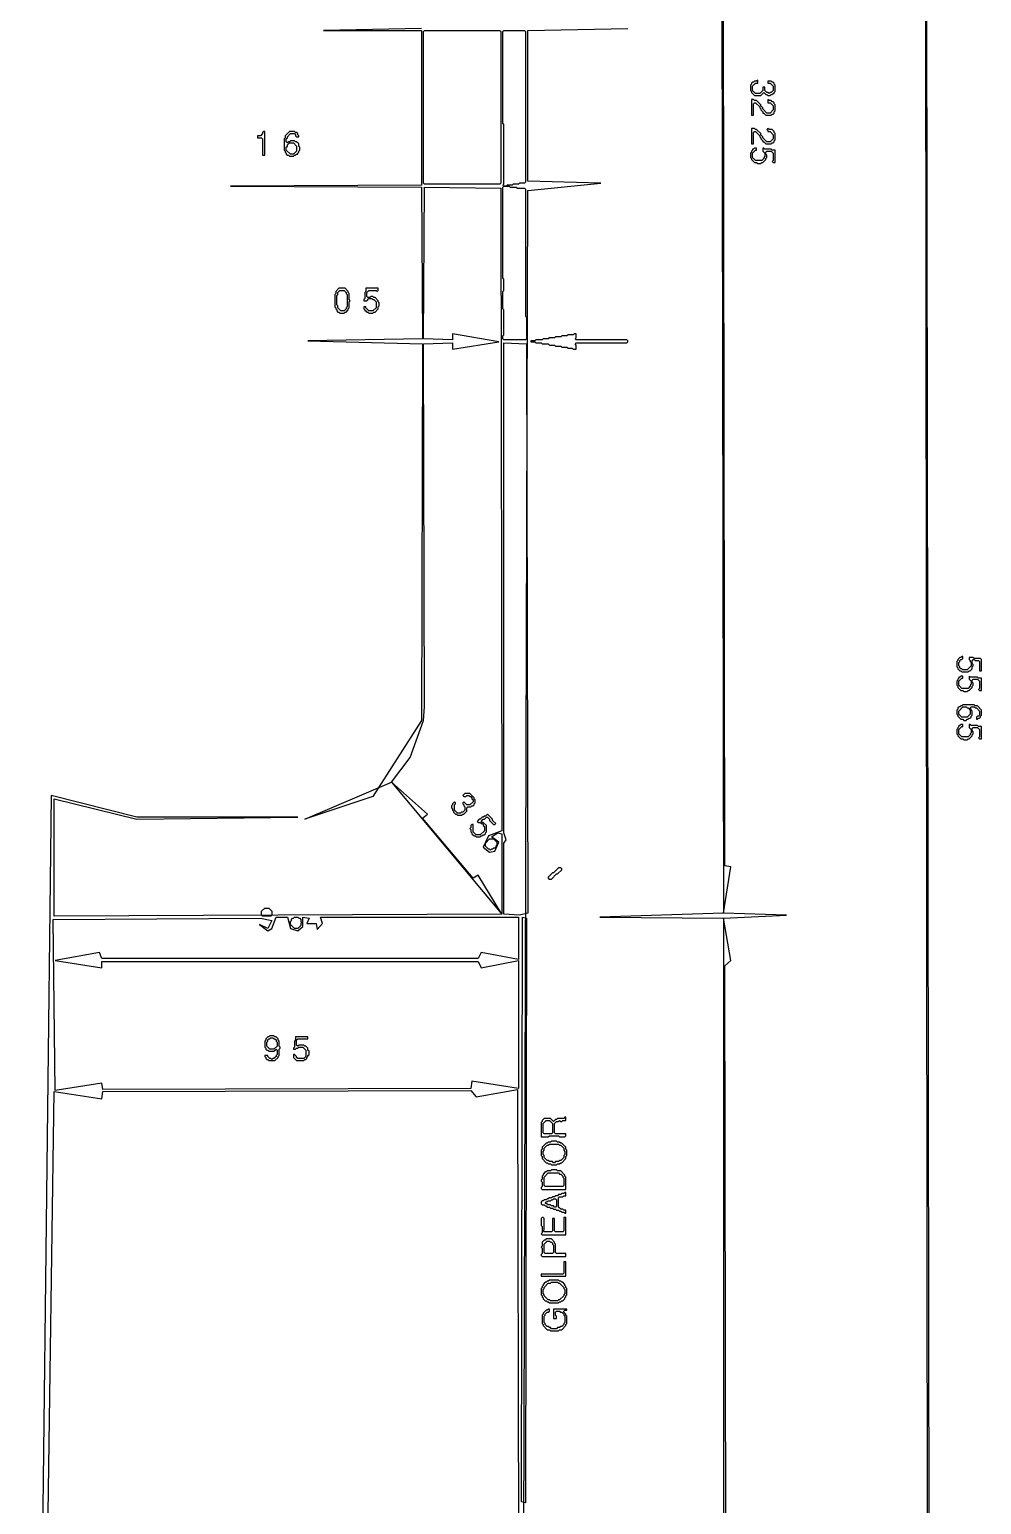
# Model space of a CAD drawing. Extents: x 17 to 323, y -435 to -5.
# Drawn here: x 100.4 to 192.7, y -306 to -162.9 of the extents above; entities that cross this region are included whole.
import ezdxf

# ---------------------------------------------------------------- set-up
doc = ezdxf.new("R2010")
doc.units = 0

msp = doc.modelspace()

# ---------------------------------------------------------------- linework, layer by layer
at = {"layer": 'CONTOURS'}
for p, q in [((167.4, -95), (167.7, -248.6)), ((187.7, -360.4), (187.3, -95.3)), ((167.8, -244), (167.6, -99.6)), ((187.2, -99.6), (187.5, -355.9)), ((138.4, -162.8), (128.9, -163)), ((128.9, -163), (138.4, -163)), ((138.4, -163), (138.4, -178)), ((138.6, -163.1), (138.7, -163)), ((138.7, -163), (146, -163)), ((146, -163), (146.1, -163.1)), ((146.3, -163.1), (146.4, -163)), ((146.4, -163), (148.4, -163)), ((148.4, -163), (148.5, -163.1)), ((148.7, -163), (158.4, -162.8)), ((148.7, -177.6), (148.7, -163)), ((138.6, -177.8), (138.6, -163.1)), ((146.1, -163.1), (146.1, -177.8)), ((146.3, -172), (146.3, -163.1)), ((148.5, -163.1), (148.5, -177.7)), ((170.4, -168.2), (170.3, -168.3)), ((170.3, -168.3), (170.3, -168.8)), ((170.5, -168), (170.4, -168.1)), ((170.4, -168.1), (170.4, -168.2)), ((170.6, -168), (170.5, -168)), ((170.5, -168.4), (170.8, -168.1)), ((170.5, -168.8), (170.5, -168.4)), ((170.7, -167.9), (170.6, -168)), ((170.9, -167.9), (170.7, -167.9)), ((170.8, -168.1), (171, -168.1)), ((171, -167.8), (170.9, -167.9)), ((171, -168.1), (171, -167.8)), ((171.7, -168.5), (171.5, -168.5)), ((171.5, -168.5), (171.5, -168.8)), ((171.7, -168.8), (171.7, -168.5)), ((172.3, -167.9), (172, -167.9)), ((172, -167.9), (172, -168.1)), ((172, -168.1), (172.2, -168.1)), ((172.2, -168.1), (172.5, -168.4)), ((172.4, -168), (172.3, -167.9)), ((172.5, -168), (172.4, -168)), ((172.6, -168.1), (172.5, -168)), ((172.5, -168.4), (172.5, -168.8)), ((172.6, -168.2), (172.6, -168.1)), ((172.7, -168.3), (172.6, -168.2)), ((172.7, -168.9), (172.7, -168.3)), ((170.3, -168.8), (170.4, -168.9)), ((170.4, -168.9), (170.4, -169)), ((170.4, -169), (170.7, -169.3)), ((170.4, -169.7), (170.4, -171.2)), ((170.6, -169.7), (170.4, -169.7)), ((170.8, -169.1), (170.5, -168.8)), ((170.7, -169.8), (170.6, -169.7)), ((170.6, -170.1), (170.7, -170)), ((170.6, -171.2), (170.6, -170.1)), ((170.7, -169.3), (171.3, -169.3)), ((170.9, -169.8), (170.7, -169.8)), ((170.7, -170), (170.8, -170)), ((171.2, -169.1), (170.8, -169.1)), ((170.8, -170), (171.2, -170.4)), ((171.3, -170.2), (170.9, -169.8)), ((171.5, -168.8), (171.2, -169.1)), ((171.3, -169.3), (171.6, -169)), ((171.3, -170.3), (171.3, -170.2)), ((171.6, -169), (171.8, -169.2)), ((171.9, -169), (171.7, -168.8)), ((171.8, -169.2), (171.9, -169.2)), ((172, -169), (171.9, -169)), ((171.9, -169.2), (172, -169.3)), ((172.1, -169.1), (172, -169)), ((172, -169.3), (172.2, -169.3)), ((172.1, -169.8), (172, -169.7)), ((172, -169.7), (172, -170)), ((172, -170), (172.2, -170)), ((172.2, -169), (172.1, -169.1)), ((172.3, -169.8), (172.1, -169.8)), ((172.3, -169), (172.2, -169)), ((172.2, -169.3), (172.3, -169.2)), ((172.2, -170), (172.5, -170.3)), ((172.5, -168.8), (172.3, -169)), ((172.3, -169.2), (172.4, -169.2)), ((172.4, -169.9), (172.3, -169.8)), ((172.4, -169.2), (172.5, -169.1)), ((172.5, -169.9), (172.4, -169.9)), ((172.5, -169.1), (172.6, -169.1)), ((172.6, -170), (172.5, -169.9)), ((172.6, -169), (172.7, -168.9)), ((172.6, -169.1), (172.6, -169)), ((172.6, -170.1), (172.6, -170)), ((172.7, -170.2), (172.6, -170.1)), ((172.7, -170.8), (172.7, -170.2)), ((170.4, -171.2), (170.6, -171.2)), ((171.2, -170.4), (171.2, -170.5)), ((171.2, -170.5), (171.3, -170.6)), ((171.5, -170.5), (171.3, -170.3)), ((171.3, -170.6), (171.3, -170.7)), ((171.3, -170.7), (171.5, -170.9)), ((171.5, -170.6), (171.5, -170.5)), ((171.9, -171), (171.5, -170.6)), ((171.5, -170.9), (171.5, -171)), ((171.5, -171), (171.6, -171)), ((171.6, -171), (171.8, -171.2)), ((171.8, -171.2), (172.3, -171.2)), ((172.2, -171), (171.9, -171)), ((172.5, -170.7), (172.2, -171)), ((172.3, -171.2), (172.4, -171.1)), ((172.4, -171.1), (172.5, -171.1)), ((172.5, -170.3), (172.5, -170.7)), ((172.5, -171.1), (172.6, -171)), ((172.6, -170.9), (172.7, -170.8)), ((172.6, -171), (172.6, -170.9)), ((123, -173), (122.8, -173.2)), ((123.1, -172.8), (123, -172.9)), ((123, -172.9), (123, -173)), ((123.2, -172.8), (123.1, -172.8)), ((123.2, -175.1), (123.2, -172.8)), ((125.6, -172.8), (125.2, -173.2)), ((125.4, -173.3), (125.7, -173)), ((126.1, -172.8), (125.6, -172.8)), ((125.7, -173), (126.1, -173)), ((126.2, -172.9), (126.1, -172.8)), ((126.1, -173), (126.2, -173.1)), ((126.3, -172.9), (126.2, -172.9)), ((126.4, -173), (126.3, -172.9)), ((126.4, -173.1), (126.4, -173)), ((146.4, -172.1), (146.3, -172)), ((146.4, -177.9), (146.4, -172.1)), ((170.4, -172.5), (170.4, -174)), ((170.7, -172.5), (170.4, -172.5)), ((170.6, -172.9), (170.7, -172.8)), ((170.6, -174), (170.6, -172.9)), ((170.8, -172.6), (170.7, -172.5)), ((170.7, -172.8), (170.8, -172.8)), ((170.9, -172.6), (170.8, -172.6)), ((170.8, -172.8), (171.2, -173.2)), ((171.3, -173), (170.9, -172.6)), ((171.3, -173.1), (171.3, -173)), ((172, -172.5), (171.9, -172.6)), ((171.9, -172.6), (172, -172.7)), ((172.1, -172.6), (172, -172.5)), ((172, -172.7), (172, -172.8)), ((172, -172.8), (172.2, -172.8)), ((172.4, -172.6), (172.1, -172.6)), ((172.2, -172.8), (172.5, -173.1)), ((172.6, -172.8), (172.4, -172.6)), ((172.6, -172.9), (172.6, -172.8)), ((172.7, -173), (172.6, -172.9)), ((172.7, -173.6), (172.7, -173)), ((122.8, -173.2), (122.5, -173.2)), ((122.5, -173.2), (122.5, -173.4)), ((122.5, -173.4), (122.9, -173.4)), ((122.9, -173.4), (123, -173.5)), ((123, -173.5), (123, -175.1)), ((125.2, -173.4), (125.1, -173.5)), ((125.1, -173.5), (125.1, -174.6)), ((125.2, -173.2), (125.2, -173.4)), ((125.3, -173.5), (125.4, -173.4)), ((125.3, -173.8), (125.3, -173.5)), ((125.4, -173.9), (125.3, -173.8)), ((125.3, -174.3), (125.4, -174.2)), ((125.3, -174.6), (125.3, -174.3)), ((125.4, -173.4), (125.4, -173.3)), ((125.5, -173.8), (125.4, -173.9)), ((125.4, -174.1), (125.6, -173.9)), ((125.4, -174.2), (125.4, -174.1)), ((125.6, -173.8), (125.5, -173.8)), ((125.7, -173.7), (125.6, -173.8)), ((125.6, -173.9), (126, -173.9)), ((126.1, -173.7), (125.7, -173.7)), ((126, -173.9), (126.3, -174.2)), ((126.2, -173.8), (126.1, -173.7)), ((126.2, -173.1), (126.2, -173.2)), ((126.2, -173.2), (126.3, -173.3)), ((126.3, -173.8), (126.2, -173.8)), ((126.3, -173.3), (126.5, -173.3)), ((126.5, -174), (126.3, -173.8)), ((126.3, -174.2), (126.3, -174.7)), ((126.5, -173.2), (126.4, -173.1)), ((126.5, -173.3), (126.5, -173.2)), ((126.5, -174.2), (126.5, -174)), ((126.6, -174.3), (126.5, -174.2)), ((126.6, -174.6), (126.6, -174.3)), ((170.4, -174), (170.6, -174)), ((170.6, -174.5), (170.5, -174.5)), ((170.5, -174.5), (170.5, -174.6)), ((170.7, -174.4), (170.6, -174.5)), ((170.9, -174.4), (170.7, -174.4)), ((170.9, -174.6), (170.9, -174.4)), ((171.2, -173.2), (171.2, -173.3)), ((171.2, -173.3), (171.3, -173.4)), ((171.5, -173.3), (171.3, -173.1)), ((171.3, -173.4), (171.3, -173.5)), ((171.3, -173.5), (171.5, -173.7)), ((171.5, -173.4), (171.5, -173.3)), ((171.9, -173.8), (171.5, -173.4)), ((171.5, -173.7), (171.5, -173.8)), ((171.5, -173.8), (171.6, -173.8)), ((171.6, -174.4), (171.5, -174.4)), ((171.5, -174.4), (171.5, -174.7)), ((171.6, -173.8), (171.8, -174)), ((171.7, -174.5), (171.6, -174.4)), ((172.3, -174.5), (171.7, -174.5)), ((171.8, -174), (172.3, -174)), ((172.2, -173.8), (171.9, -173.8)), ((172.5, -173.5), (172.2, -173.8)), ((172.3, -174), (172.4, -173.9)), ((172.4, -174.6), (172.3, -174.5)), ((172.4, -173.9), (172.5, -173.9)), ((172.5, -173.1), (172.5, -173.5)), ((172.5, -173.9), (172.6, -173.8)), ((172.6, -173.7), (172.7, -173.6)), ((172.6, -173.8), (172.6, -173.7)), ((123, -175.1), (123.2, -175.1)), ((125.1, -174.6), (125.2, -174.7)), ((125.2, -174.7), (125.2, -174.8)), ((125.2, -174.8), (125.3, -174.9)), ((125.7, -175), (125.3, -174.6)), ((125.3, -174.9), (125.3, -175)), ((125.3, -175), (125.4, -175.1)), ((125.4, -175.1), (125.5, -175.1)), ((125.5, -175.1), (125.6, -175.2)), ((125.6, -175.2), (126, -175.2)), ((126, -175), (125.7, -175)), ((126.3, -174.7), (126, -175)), ((126, -175.2), (126.1, -175.1)), ((126.1, -175.1), (126.2, -175.1)), ((126.2, -175.1), (126.3, -175)), ((126.3, -175), (126.4, -175)), ((126.4, -174.9), (126.5, -174.8)), ((126.4, -175), (126.4, -174.9)), ((126.5, -174.7), (126.6, -174.6)), ((126.5, -174.8), (126.5, -174.7)), ((170.4, -174.8), (170.3, -174.9)), ((170.3, -174.9), (170.3, -175.3)), ((170.3, -175.3), (170.4, -175.4)), ((170.5, -174.6), (170.4, -174.7)), ((170.4, -174.7), (170.4, -174.8)), ((170.4, -175.4), (170.4, -175.5)), ((170.4, -175.5), (170.7, -175.8)), ((170.5, -174.9), (170.8, -174.6)), ((170.5, -175.3), (170.5, -174.9)), ((170.8, -175.6), (170.5, -175.3)), ((170.7, -175.8), (170.9, -175.8)), ((170.8, -174.6), (170.9, -174.6)), ((171.4, -175.6), (170.8, -175.6)), ((170.9, -175.8), (171, -175.9)), ((171, -175.9), (171.3, -175.9)), ((171.3, -175.9), (171.4, -175.8)), ((171.6, -175.4), (171.4, -175.6)), ((171.4, -175.8), (171.5, -175.8)), ((171.5, -174.7), (171.7, -174.9)), ((171.5, -175.8), (171.8, -175.5)), ((171.7, -175.2), (171.6, -175.3)), ((171.6, -175.3), (171.6, -175.4)), ((171.7, -174.9), (171.7, -175.2)), ((171.8, -174.8), (171.9, -174.7)), ((171.8, -175), (171.8, -174.8)), ((171.9, -175.1), (171.8, -175)), ((171.8, -175.4), (171.9, -175.3)), ((171.8, -175.5), (171.8, -175.4)), ((171.9, -174.7), (172.3, -174.7)), ((171.9, -175.3), (171.9, -175.1)), ((172.3, -174.7), (172.5, -174.9)), ((172.7, -174.6), (172.4, -174.6)), ((172.5, -175.6), (172.4, -175.7)), ((172.4, -175.7), (172.5, -175.8)), ((172.5, -174.9), (172.5, -175.6)), ((172.5, -175.8), (172.7, -175.8)), ((172.7, -175.8), (172.7, -174.6)), ((138.4, -178), (119.9, -178.1)), ((119.9, -178.1), (138.4, -178.2)), ((138.4, -178.2), (138.5, -192.9)), ((138.7, -177.9), (138.6, -177.8)), ((138.6, -192.9), (138.7, -178.2)), ((146, -177.9), (138.7, -177.9)), ((138.7, -178.2), (146.1, -178.3)), ((146.1, -177.8), (146, -177.9)), ((146.1, -178.3), (146.2, -240.6)), ((146.3, -178), (146.4, -177.9)), ((146.4, -178.1), (146.3, -178)), ((146.3, -178.2), (146.4, -178.1)), ((146.3, -187), (146.3, -178.2)), ((146.4, -178.1), (146.9, -178.1)), ((146.6, -178.1), (146.4, -178.1)), ((146.7, -178), (146.6, -178.1)), ((147.2, -178), (146.7, -178)), ((146.9, -178.1), (147, -178.2)), ((147, -178.2), (147.6, -178.2)), ((147.3, -177.9), (147.2, -178)), ((147.8, -177.9), (147.3, -177.9)), ((147.6, -178.2), (147.7, -178.3)), ((147.7, -178.3), (148.4, -178.3)), ((147.9, -177.8), (147.8, -177.9)), ((148.4, -177.8), (147.9, -177.8)), ((148.2, -359), (148.7, -178.5)), ((148.5, -177.7), (148.4, -177.8)), ((148.4, -178.3), (148.5, -178.4)), ((148.5, -178.4), (148.5, -190.7)), ((155.8, -177.8), (148.7, -177.6)), ((148.7, -178.5), (155.8, -177.8)), ((146.4, -187.1), (146.3, -187)), ((146.4, -188.2), (146.4, -187.1)), ((130.1, -188.5), (130, -188.6)), ((130, -188.6), (130, -189.8)), ((130.4, -188), (130.1, -188.3)), ((130.1, -188.3), (130.1, -188.5)), ((130.2, -188.7), (130.3, -188.6)), ((130.2, -189.6), (130.2, -188.7)), ((130.3, -188.4), (130.5, -188.2)), ((130.3, -188.6), (130.3, -188.4)), ((131, -188), (130.4, -188)), ((130.5, -188.2), (130.9, -188.2)), ((130.9, -188.2), (131.1, -188.4)), ((131.3, -188.3), (131, -188)), ((131.1, -188.4), (131.1, -188.5)), ((131.1, -188.5), (131.2, -188.6)), ((131.2, -188.6), (131.2, -189.8)), ((131.3, -188.4), (131.3, -188.3)), ((131.4, -188.5), (131.3, -188.4)), ((131.4, -189.1), (131.4, -188.5)), ((133, -188.3), (132.9, -188.4)), ((132.9, -188.4), (132.9, -189)), ((133, -188), (133, -188.3)), ((134.2, -188), (133, -188)), ((133.1, -188.4), (133.3, -188.2)), ((133.1, -188.8), (133.1, -188.4)), ((133.2, -188.9), (133.1, -188.8)), ((133.3, -188.2), (134, -188.2)), ((133.5, -188.8), (133.4, -188.9)), ((133.7, -188.8), (133.5, -188.8)), ((133.8, -188.9), (133.7, -188.8)), ((134, -188.2), (134.1, -188.3)), ((134.1, -188.3), (134.2, -188.2)), ((134.2, -188.2), (134.2, -188)), ((146.3, -188.3), (146.4, -188.2)), ((146.3, -190), (146.3, -188.3)), ((130, -189.8), (130.1, -189.9)), ((130.1, -189.9), (130.1, -190)), ((130.1, -190), (130.2, -190.1)), ((130.3, -189.7), (130.2, -189.6)), ((130.2, -190.1), (130.2, -190.2)), ((130.2, -190.2), (130.3, -190.3)), ((130.3, -189.9), (130.3, -189.7)), ((130.6, -190.2), (130.3, -189.9)), ((130.9, -190.2), (130.6, -190.2)), ((131.1, -190), (130.9, -190.2)), ((131.2, -189.8), (131.1, -189.9)), ((131.1, -189.9), (131.1, -190)), ((131.1, -190.3), (131.3, -190.1)), ((131.3, -190), (131.4, -189.9)), ((131.3, -190.1), (131.3, -190)), ((131.5, -189.2), (131.4, -189.1)), ((131.4, -189.3), (131.5, -189.2)), ((131.4, -189.9), (131.4, -189.3)), ((132.9, -189), (132.8, -189.1)), ((132.8, -189.1), (132.8, -189.2)), ((132.8, -189.2), (133.1, -189.2)), ((133, -189.8), (132.8, -189.8)), ((132.8, -189.8), (132.8, -190)), ((132.8, -190), (132.9, -190.1)), ((132.9, -190.1), (132.9, -190.2)), ((132.9, -190.2), (133, -190.2)), ((133, -189.9), (133, -189.8)), ((133.3, -190.2), (133, -189.9)), ((133, -190.2), (133.1, -190.3)), ((133.1, -189.2), (133.3, -189)), ((133.4, -188.9), (133.2, -188.9)), ((133.3, -189), (133.6, -189)), ((133.7, -190.2), (133.3, -190.2)), ((133.6, -189), (133.7, -189.1)), ((133.7, -189.1), (133.8, -189.1)), ((134, -189.9), (133.7, -190.2)), ((133.9, -188.9), (133.8, -188.9)), ((133.8, -189.1), (134, -189.3)), ((134.2, -189.2), (133.9, -188.9)), ((133.9, -190.3), (134.2, -190)), ((134, -189.3), (134, -189.9)), ((134.2, -189.3), (134.2, -189.2)), ((134.3, -189.4), (134.2, -189.3)), ((134.2, -189.8), (134.3, -189.7)), ((134.2, -190), (134.2, -189.8)), ((134.3, -189.7), (134.3, -189.4)), ((146.4, -190.1), (146.3, -190)), ((146.4, -192.5), (146.4, -190.1)), ((130.3, -190.3), (130.4, -190.3)), ((130.4, -190.3), (130.5, -190.4)), ((130.5, -190.4), (130.9, -190.4)), ((130.9, -190.4), (131, -190.3)), ((131, -190.3), (131.1, -190.3)), ((133.1, -190.3), (133.2, -190.3)), ((133.2, -190.3), (133.3, -190.4)), ((133.3, -190.4), (133.7, -190.4)), ((133.7, -190.4), (133.8, -190.3)), ((133.8, -190.3), (133.9, -190.3)), ((148.5, -190.7), (148.6, -190.8)), ((148.6, -190.8), (148.6, -192.9)), ((138.5, -192.9), (127.4, -193.1)), ((127.4, -193.1), (138.5, -193.4)), ((141.4, -193), (138.6, -192.9)), ((145.9, -193.2), (141.4, -192.4)), ((141.4, -192.4), (141.4, -193)), ((146.3, -192.6), (146.4, -192.5)), ((146.3, -192.9), (146.3, -192.6)), ((146.4, -193), (146.3, -192.9)), ((148.5, -193), (146.4, -193)), ((148.6, -192.9), (148.5, -193)), ((149, -193.1), (149, -193.2)), ((149.4, -193.1), (149, -193.1)), ((149.5, -193), (149.4, -193.1)), ((150.1, -193), (149.5, -193)), ((150.2, -192.9), (150.1, -193)), ((150.7, -192.9), (150.2, -192.9)), ((150.8, -192.8), (150.7, -192.9)), ((151.3, -192.8), (150.8, -192.8)), ((151.4, -192.7), (151.3, -192.8)), ((151.9, -192.7), (151.4, -192.7)), ((152, -192.6), (151.9, -192.7)), ((152.5, -192.6), (152, -192.6)), ((152.6, -192.5), (152.5, -192.6)), ((153.1, -192.5), (152.6, -192.5)), ((153.2, -192.4), (153.1, -192.5)), ((153.4, -192.4), (153.2, -192.4)), ((153.3, -192.9), (153.4, -192.8)), ((153.4, -193), (153.3, -192.9)), ((153.4, -192.8), (153.4, -192.4)), ((158.3, -193), (153.4, -193)), ((158.4, -193.1), (158.3, -193)), ((158.4, -193.2), (158.4, -193.1)), ((138.5, -193.4), (138.4, -229.9)), ((138.6, -193.4), (141.4, -193.3)), ((138.7, -228.6), (138.6, -193.4)), ((141.4, -193.9), (145.9, -193.2)), ((141.4, -193.3), (141.4, -193.9)), ((146.4, -193.3), (148.6, -193.4)), ((146.4, -240.8), (146.4, -193.3)), ((148.6, -193.4), (148.7, -248.6)), ((149, -193.2), (149.4, -193.2)), ((149.4, -193.2), (149.5, -193.3)), ((149.5, -193.3), (150, -193.3)), ((150, -193.3), (150.1, -193.4)), ((150.1, -193.4), (150.7, -193.4)), ((150.7, -193.4), (150.8, -193.5)), ((150.8, -193.5), (151.3, -193.5)), ((151.3, -193.5), (151.4, -193.6)), ((151.4, -193.6), (151.9, -193.6)), ((151.9, -193.6), (152, -193.7)), ((152, -193.7), (152.5, -193.7)), ((152.5, -193.7), (152.6, -193.8)), ((152.6, -193.8), (153, -193.8)), ((153, -193.8), (153.1, -193.9)), ((153.1, -193.9), (153.4, -193.9)), ((153.3, -193.4), (153.4, -193.3)), ((153.4, -193.5), (153.3, -193.4)), ((153.4, -193.3), (158.3, -193.3)), ((153.4, -193.9), (153.4, -193.5)), ((158.3, -193.3), (158.4, -193.2)), ((190.4, -224.1), (190.3, -224.2)), ((190.3, -224.2), (190.3, -224.7)), ((190.6, -223.8), (190.4, -224)), ((190.4, -224), (190.4, -224.1)), ((190.5, -224.3), (190.6, -224.2)), ((190.5, -224.6), (190.5, -224.3)), ((190.7, -223.8), (190.6, -223.8)), ((190.6, -224.1), (190.7, -224)), ((190.6, -224.2), (190.6, -224.1)), ((190.8, -223.7), (190.7, -223.8)), ((190.7, -224), (190.8, -224)), ((190.9, -223.7), (190.8, -223.7)), ((190.8, -224), (190.9, -223.9)), ((190.9, -223.9), (190.9, -223.7)), ((191.9, -223.8), (191.5, -223.8)), ((191.5, -223.8), (191.5, -224)), ((191.5, -224), (191.6, -224.1)), ((191.6, -224.1), (191.6, -224.2)), ((191.6, -224.2), (191.7, -224.3)), ((191.7, -224.3), (191.7, -224.6)), ((191.8, -224.1), (191.9, -224)), ((191.8, -224.4), (191.8, -224.1)), ((191.9, -224.5), (191.8, -224.4)), ((192, -223.9), (191.9, -223.8)), ((191.9, -224), (192, -224)), ((191.9, -224.6), (191.9, -224.5)), ((192.6, -223.9), (192, -223.9)), ((192, -224), (192.1, -224.1)), ((192.1, -224.1), (192.4, -224.1)), ((192.4, -224.1), (192.5, -224.2)), ((192.5, -224.2), (192.5, -225.1)), ((192.7, -224), (192.6, -223.9)), ((192.7, -225.1), (192.7, -224)), ((190.3, -224.7), (190.4, -224.8)), ((190.4, -226), (190.3, -226.1)), ((190.4, -224.8), (190.4, -224.9)), ((190.4, -224.9), (190.6, -225.1)), ((190.5, -225.8), (190.4, -225.9)), ((190.4, -225.9), (190.4, -226)), ((190.6, -224.7), (190.5, -224.6)), ((190.6, -225.7), (190.5, -225.7)), ((190.5, -225.7), (190.5, -225.8)), ((190.5, -226.1), (190.8, -225.8)), ((190.6, -224.8), (190.6, -224.7)), ((190.7, -224.9), (190.6, -224.8)), ((190.6, -225.1), (190.7, -225.1)), ((190.7, -225.6), (190.6, -225.7)), ((190.8, -224.9), (190.7, -224.9)), ((190.7, -225.1), (190.8, -225.2)), ((190.9, -225.6), (190.7, -225.6)), ((190.9, -225), (190.8, -224.9)), ((190.8, -225.2), (191.4, -225.2)), ((190.8, -225.8), (190.9, -225.8)), ((191.3, -225), (190.9, -225)), ((190.9, -225.8), (190.9, -225.6)), ((191.7, -224.6), (191.3, -225)), ((191.4, -225.2), (191.5, -225.1)), ((191.5, -225.1), (191.6, -225.1)), ((191.6, -225.7), (191.5, -225.6)), ((191.5, -225.6), (191.5, -225.9)), ((191.5, -225.9), (191.7, -226.1)), ((191.6, -225.1), (191.8, -224.9)), ((192.3, -225.7), (191.6, -225.7)), ((191.8, -224.7), (191.9, -224.6)), ((191.8, -224.9), (191.8, -224.7)), ((191.8, -226), (191.9, -225.9)), ((191.8, -226.2), (191.8, -226)), ((191.9, -225.9), (192.3, -225.9)), ((192.4, -225.8), (192.3, -225.7)), ((192.3, -225.9), (192.5, -226.1)), ((192.7, -225.8), (192.4, -225.8)), ((192.5, -225.1), (192.7, -225.1)), ((192.7, -227), (192.7, -225.8)), ((190.3, -226.1), (190.3, -226.5)), ((190.3, -226.5), (190.4, -226.6)), ((190.4, -226.6), (190.4, -226.7)), ((190.4, -226.7), (190.7, -227)), ((190.5, -226.5), (190.5, -226.1)), ((190.8, -226.8), (190.5, -226.5)), ((190.7, -227), (190.9, -227)), ((191.4, -226.8), (190.8, -226.8)), ((190.9, -227), (191, -227.1)), ((191, -227.1), (191.3, -227.1)), ((191.3, -227.1), (191.4, -227)), ((191.6, -226.6), (191.4, -226.8)), ((191.4, -227), (191.5, -227)), ((191.5, -227), (191.8, -226.7)), ((191.7, -226.4), (191.6, -226.5)), ((191.6, -226.5), (191.6, -226.6)), ((191.7, -226.1), (191.7, -226.4)), ((191.9, -226.3), (191.8, -226.2)), ((191.8, -226.6), (191.9, -226.5)), ((191.8, -226.7), (191.8, -226.6)), ((191.9, -226.5), (191.9, -226.3)), ((192.5, -226.8), (192.4, -226.9)), ((192.4, -226.9), (192.5, -227)), ((192.5, -226.1), (192.5, -226.8)), ((192.5, -227), (192.7, -227)), ((138.6, -229.9), (138.7, -228.6)), ((190.4, -228.8), (190.3, -228.9)), ((190.5, -228.6), (190.4, -228.7)), ((190.4, -228.7), (190.4, -228.8)), ((190.5, -229), (190.9, -228.6)), ((190.6, -228.6), (190.5, -228.6)), ((190.7, -228.5), (190.6, -228.6)), ((190.8, -228.5), (190.7, -228.5)), ((190.9, -228.4), (190.8, -228.5)), ((192, -228.4), (190.9, -228.4)), ((190.9, -228.6), (191.2, -228.6)), ((191.2, -228.6), (191.3, -228.7)), ((191.3, -228.7), (191.4, -228.7)), ((191.4, -228.7), (191.6, -228.9)), ((191.6, -228.7), (191.7, -228.6)), ((191.7, -228.8), (191.6, -228.7)), ((191.7, -228.6), (192, -228.6)), ((191.7, -228.9), (191.7, -228.8)), ((192.1, -228.5), (192, -228.4)), ((192, -228.6), (192.1, -228.7)), ((192.3, -228.5), (192.1, -228.5)), ((192.1, -228.7), (192.2, -228.7)), ((192.2, -228.7), (192.5, -229)), ((192.7, -228.9), (192.3, -228.5)), ((138.4, -229.9), (133.7, -237.3)), ((137.3, -233.5), (138.6, -229.9)), ((190.3, -228.9), (190.3, -229.3)), ((190.3, -229.3), (190.4, -229.4)), ((190.4, -229.4), (190.4, -229.5)), ((190.4, -229.5), (190.7, -229.8)), ((190.5, -229.3), (190.5, -229)), ((190.8, -229.6), (190.5, -229.3)), ((190.7, -230.3), (190.6, -230.4)), ((190.7, -229.8), (190.9, -229.8)), ((190.9, -230.3), (190.7, -230.3)), ((191.3, -229.6), (190.8, -229.6)), ((190.9, -229.8), (191, -229.9)), ((190.9, -230.5), (190.9, -230.3)), ((191, -229.9), (191.2, -229.9)), ((191.2, -229.9), (191.3, -229.8)), ((191.6, -229.3), (191.3, -229.6)), ((191.3, -229.8), (191.4, -229.8)), ((191.4, -229.8), (191.5, -229.7)), ((191.5, -229.7), (191.6, -229.7)), ((191.6, -230.3), (191.5, -230.3)), ((191.5, -230.3), (191.5, -230.6)), ((191.6, -228.9), (191.6, -229.3)), ((191.6, -229.7), (191.7, -229.6)), ((191.7, -230.4), (191.6, -230.3)), ((191.8, -229), (191.7, -228.9)), ((191.7, -229.5), (191.8, -229.4)), ((191.7, -229.6), (191.7, -229.5)), ((191.8, -229.4), (191.8, -229)), ((192.3, -229.5), (192.2, -229.6)), ((192.2, -229.6), (192.2, -229.8)), ((192.2, -229.8), (192.3, -229.8)), ((192.4, -229.5), (192.3, -229.5)), ((192.3, -229.8), (192.4, -229.7)), ((192.5, -229.4), (192.4, -229.5)), ((192.4, -229.7), (192.5, -229.7)), ((192.5, -229), (192.5, -229.4)), ((192.5, -229.7), (192.6, -229.6)), ((192.6, -229.5), (192.7, -229.4)), ((192.6, -229.6), (192.6, -229.5)), ((192.7, -229.4), (192.7, -228.9)), ((190.4, -230.7), (190.3, -230.8)), ((190.3, -230.8), (190.3, -231.2)), ((190.3, -231.2), (190.4, -231.3)), ((190.5, -230.5), (190.4, -230.6)), ((190.4, -230.6), (190.4, -230.7)), ((190.4, -231.3), (190.4, -231.4)), ((190.4, -231.4), (190.7, -231.7)), ((190.6, -230.4), (190.5, -230.4)), ((190.5, -230.4), (190.5, -230.5)), ((190.5, -230.8), (190.8, -230.5)), ((190.5, -231.2), (190.5, -230.8)), ((190.8, -231.5), (190.5, -231.2)), ((190.7, -231.7), (190.9, -231.7)), ((190.8, -230.5), (190.9, -230.5)), ((191.4, -231.5), (190.8, -231.5)), ((190.9, -231.7), (191, -231.8)), ((191.3, -231.8), (191.4, -231.7)), ((191.6, -231.3), (191.4, -231.5)), ((191.4, -231.7), (191.5, -231.7)), ((191.5, -230.6), (191.7, -230.8)), ((191.5, -231.7), (191.8, -231.4)), ((191.7, -231.1), (191.6, -231.2)), ((191.6, -231.2), (191.6, -231.3)), ((192.3, -230.4), (191.7, -230.4)), ((191.7, -230.8), (191.7, -231.1)), ((191.8, -230.7), (191.9, -230.6)), ((191.8, -230.9), (191.8, -230.7)), ((191.9, -231), (191.8, -230.9)), ((191.8, -231.3), (191.9, -231.2)), ((191.8, -231.4), (191.8, -231.3)), ((191.9, -230.6), (192.3, -230.6)), ((191.9, -231.2), (191.9, -231)), ((192.4, -230.5), (192.3, -230.4)), ((192.3, -230.6), (192.5, -230.8)), ((192.7, -230.5), (192.4, -230.5)), ((192.5, -231.5), (192.4, -231.6)), ((192.4, -231.6), (192.5, -231.7)), ((192.5, -230.8), (192.5, -231.5)), ((192.5, -231.7), (192.7, -231.7)), ((192.7, -231.7), (192.7, -230.5)), ((191, -231.8), (191.3, -231.8)), ((135.5, -235.9), (137.3, -233.5)), ((127.1, -239.5), (135.5, -235.9)), ((139, -239), (135.5, -235.9)), ((135.5, -235.9), (146.2, -248.7)), ((102.5, -237.2), (100.4, -416.3)), ((110.8, -239.3), (102.5, -237.2)), ((133.7, -237.3), (127.1, -239.5)), ((142.6, -237), (142.4, -237.2)), ((142.4, -237.2), (142.5, -237.3)), ((142.5, -237.3), (142.7, -237.3)), ((143.1, -237), (142.6, -237)), ((142.7, -237.3), (142.8, -237.2)), ((142.8, -237.2), (143, -237.2)), ((143, -237.2), (143.1, -237.3)), ((143.5, -237.4), (143.1, -237)), ((143.1, -237.3), (143.2, -237.3)), ((143.2, -237.3), (143.3, -237.4)), ((143.3, -237.4), (143.3, -237.5)), ((143.5, -237.5), (143.5, -237.4)), ((102.8, -248.9), (102.8, -237.5)), ((102.8, -237.5), (110.8, -239.5)), ((141.4, -238.1), (141.3, -238.2)), ((141.3, -238.2), (141.3, -238.4)), ((141.3, -238.4), (141.4, -238.5)), ((141.6, -237.8), (141.4, -238)), ((141.4, -238), (141.4, -238.1)), ((141.4, -238.5), (141.4, -238.6)), ((141.4, -238.6), (141.5, -238.7)), ((141.5, -238.7), (141.5, -238.8)), ((141.5, -238.8), (141.7, -239)), ((141.7, -237.9), (141.6, -237.8)), ((141.6, -238.1), (141.7, -238)), ((141.6, -238.6), (141.6, -238.1)), ((141.9, -238.9), (141.6, -238.6)), ((141.7, -238), (141.7, -237.9)), ((142.3, -238.8), (142.2, -238.9)), ((142.4, -238.8), (142.3, -238.8)), ((142.5, -237.8), (142.4, -237.9)), ((142.4, -237.9), (142.4, -238)), ((142.4, -238), (142.5, -238.1)), ((142.6, -238.6), (142.4, -238.8)), ((142.8, -238.1), (142.5, -237.8)), ((142.5, -238.1), (142.5, -238.2)), ((142.5, -238.2), (142.6, -238.3)), ((142.5, -239), (142.8, -238.7)), ((142.6, -238.3), (142.6, -238.6)), ((143.1, -238.1), (142.8, -238.1)), ((142.8, -238.4), (142.9, -238.3)), ((142.8, -238.7), (142.8, -238.4)), ((142.9, -238.3), (143.2, -238.3)), ((143.4, -237.8), (143.1, -238.1)), ((143.2, -238.3), (143.3, -238.2)), ((143.3, -237.5), (143.4, -237.6)), ((143.3, -238.2), (143.4, -238.2)), ((143.4, -237.6), (143.4, -237.8)), ((143.4, -238.2), (143.5, -238.1)), ((143.6, -237.6), (143.5, -237.5)), ((143.5, -238), (143.6, -237.9)), ((143.5, -238.1), (143.5, -238)), ((143.6, -237.9), (143.6, -237.6)), ((110.8, -239.5), (126.4, -239.3)), ((126.4, -239.3), (110.8, -239.3)), ((138.5, -239.4), (139, -239)), ((143.4, -245.2), (138.5, -239.4)), ((141.7, -239), (141.8, -239)), ((141.8, -239), (141.9, -239.1)), ((142.2, -238.9), (141.9, -238.9)), ((141.9, -239.1), (142.3, -239.1)), ((142.3, -239.1), (142.4, -239)), ((142.4, -239), (142.5, -239)), ((143.2, -240.3), (143.1, -240.4)), ((143.3, -240), (143.2, -240.1)), ((143.2, -240.1), (143.2, -240.3)), ((143.4, -240), (143.3, -240)), ((143.4, -240.7), (143.4, -240)), ((144, -239.5), (143.8, -239.7)), ((143.8, -239.7), (143.9, -239.8)), ((143.9, -239.8), (144.1, -239.8)), ((144.1, -239.5), (144, -239.5)), ((144.3, -239.3), (144.1, -239.5)), ((144.1, -239.8), (144.2, -239.9)), ((144.2, -239.7), (144.4, -239.5)), ((144.3, -239.8), (144.2, -239.7)), ((144.2, -239.9), (144.3, -239.9)), ((144.4, -239.3), (144.3, -239.3)), ((144.4, -239.8), (144.3, -239.8)), ((144.3, -239.9), (144.4, -240)), ((144.5, -239.2), (144.4, -239.3)), ((144.4, -239.5), (144.5, -239.5)), ((144.7, -240.1), (144.4, -239.8)), ((144.4, -240), (144.4, -240.1)), ((144.4, -240.1), (144.5, -240.2)), ((144.6, -239.2), (144.5, -239.2)), ((144.5, -239.5), (144.7, -239.3)), ((144.5, -240.2), (144.5, -240.6)), ((144.8, -239), (144.6, -239.2)), ((144.7, -239.3), (144.8, -239.3)), ((144.7, -240.7), (144.7, -240.1)), ((145.3, -239.5), (144.8, -239)), ((144.8, -239.3), (145, -239.5)), ((145, -239.5), (145, -239.6)), ((145, -239.6), (145.4, -240)), ((145.3, -239.6), (145.3, -239.5)), ((145.6, -239.9), (145.3, -239.6)), ((145.4, -240), (145.5, -240)), ((145.5, -240), (145.6, -239.9)), ((143.1, -240.4), (143.2, -240.5)), ((143.2, -240.5), (143.2, -240.7)), ((143.2, -240.7), (143.3, -240.8)), ((143.3, -240.8), (143.3, -240.9)), ((143.3, -240.9), (143.5, -241.1)), ((143.7, -241), (143.4, -240.7)), ((143.5, -241.1), (143.6, -241.1)), ((143.6, -241.1), (143.7, -241.2)), ((144.1, -241), (143.7, -241)), ((143.7, -241.2), (144.1, -241.2)), ((144.5, -240.6), (144.1, -241)), ((144.1, -241.2), (144.2, -241.1)), ((144.2, -241.1), (144.3, -241.1)), ((144.3, -241.1), (144.4, -241)), ((144.4, -241), (144.5, -241)), ((144.9, -241.1), (144.4, -242.2)), ((144.5, -241), (144.6, -240.9)), ((144.6, -240.8), (144.7, -240.7)), ((144.6, -240.9), (144.6, -240.8)), ((144.6, -241.8), (145, -241.4)), ((146.2, -240.6), (144.9, -241.1)), ((145, -241.4), (145.4, -241.4)), ((145.2, -241.2), (145.8, -240.8)), ((145.9, -241.7), (145.2, -241.2)), ((145.4, -241.4), (145.7, -241.7)), ((145.5, -242.6), (145.9, -241.7)), ((145.7, -241.7), (145.7, -242)), ((145.8, -240.8), (146.2, -240.9)), ((146.2, -240.9), (146.2, -248.7)), ((146.6, -241.5), (146.4, -240.8)), ((146.4, -241.8), (146.6, -241.5)), ((144.4, -242.2), (145, -242.7)), ((144.6, -242.1), (144.6, -241.8)), ((144.9, -242.4), (144.6, -242.1)), ((145, -242.4), (144.9, -242.4)), ((145.1, -242.5), (145, -242.4)), ((145, -242.7), (145.5, -242.6)), ((145.2, -242.4), (145.1, -242.5)), ((145.3, -242.4), (145.2, -242.4)), ((145.4, -242.3), (145.3, -242.4)), ((145.5, -242.3), (145.4, -242.3)), ((145.6, -242.2), (145.5, -242.3)), ((145.7, -242), (145.6, -242.1)), ((145.6, -242.1), (145.6, -242.2)), ((146.4, -248.7), (146.4, -241.8)), ((151.7, -244.2), (151.2, -244.7)), ((151.6, -244.8), (152, -244.4)), ((151.9, -244.2), (151.7, -244.2)), ((152, -244.3), (151.9, -244.2)), ((152, -244.4), (152, -244.3)), ((167.7, -248.6), (168.4, -244.1)), ((168.4, -244.1), (167.8, -244)), ((143.9, -244.9), (143.4, -245.2)), ((146.2, -248.7), (143.9, -244.9)), ((151.1, -244.7), (150.7, -245.1)), ((150.7, -245.1), (150.7, -245.2)), ((150.7, -245.2), (150.8, -245.3)), ((150.8, -245.3), (151, -245.3)), ((151, -245.3), (151.5, -244.8)), ((151.2, -244.7), (151.1, -244.7)), ((151.5, -244.8), (151.6, -244.8)), ((146.2, -248.7), (102.8, -248.9)), ((122.9, -248.4), (123.2, -248.1)), ((122.9, -248.8), (122.9, -248.4)), ((123, -248.9), (122.9, -248.8)), ((123.8, -248.9), (123, -248.9)), ((123.2, -248.1), (123.6, -248.1)), ((123.6, -248.1), (123.9, -248.4)), ((123.9, -248.8), (123.8, -248.9)), ((123.9, -248.4), (123.9, -248.8)), ((147.9, -248.8), (146.4, -248.7)), ((148.7, -248.6), (147.9, -248.8)), ((167.7, -248.6), (155.7, -249)), ((173.8, -248.8), (167.7, -248.6)), ((167.7, -249.1), (173.8, -248.8)), ((102.7, -249.2), (122.8, -249.1)), ((102.9, -265.8), (102.7, -249.2)), ((123.5, -250.1), (122.7, -249.7)), ((122.7, -249.7), (123.5, -250.3)), ((122.8, -249.1), (123.9, -249.3)), ((123.9, -249.3), (123.5, -250.1)), ((123.5, -250.3), (123.9, -250.1)), ((123.9, -250.1), (124.3, -249)), ((124.3, -249), (125.4, -249)), ((125.4, -249), (125.7, -250.1)), ((125.7, -249.4), (125.8, -249.3)), ((125.7, -249.7), (125.7, -249.4)), ((126.1, -250.1), (125.7, -249.7)), ((125.7, -250.1), (126.4, -250.3)), ((125.8, -249.2), (125.9, -249.1)), ((125.8, -249.3), (125.8, -249.2)), ((125.9, -249.1), (126, -249.1)), ((126, -249.1), (126.1, -249)), ((126.1, -249), (126.4, -249)), ((126.4, -250.1), (126.1, -250.1)), ((126.4, -249), (126.5, -249.1)), ((126.7, -249.8), (126.4, -250.1)), ((126.4, -250.3), (126.9, -249.9)), ((126.5, -249.1), (126.6, -249.1)), ((126.6, -249.1), (126.7, -249.2)), ((126.7, -249.2), (126.7, -249.4)), ((126.7, -249.4), (126.8, -249.5)), ((126.8, -249.5), (126.7, -249.6)), ((126.7, -249.6), (126.7, -249.8)), ((126.9, -249.9), (126.9, -249)), ((126.9, -249), (127.5, -249.1)), ((127.5, -249.1), (127.3, -249.6)), ((127.3, -249.6), (128.2, -249.6)), ((128.2, -249.6), (128.3, -250.2)), ((128.3, -250.2), (128.8, -249.6)), ((128.8, -249.6), (128.6, -249)), ((128.6, -249), (147.8, -249)), ((147.8, -249), (147.8, -253.1)), ((148.1, -305.7), (148.2, -249)), ((148.2, -249), (148.6, -249.1)), ((148.6, -249.1), (148.5, -305.8)), ((155.7, -249), (167.7, -249.1)), ((168.4, -253.2), (167.7, -249.1)), ((167.7, -249.1), (167.7, -360.5)), ((107.2, -252.4), (102.9, -253.2)), ((107.4, -253), (107.2, -252.4)), ((143.9, -253), (107.4, -253)), ((144.2, -252.4), (143.9, -253)), ((147.8, -253.1), (144.2, -252.4)), ((102.9, -253.2), (107.4, -253.9)), ((107.4, -253.9), (107.4, -253.3)), ((107.4, -253.3), (143.9, -253.3)), ((143.9, -253.3), (144.2, -253.9)), ((144.2, -253.9), (147.8, -253.2)), ((147.8, -253.2), (147.8, -265.6)), ((167.8, -253.7), (168.4, -253.2)), ((168, -360.5), (167.8, -253.7)), ((123.3, -260.9), (123.2, -261)), ((123.2, -261), (123.2, -261.6)), ((123.2, -261.6), (123.3, -261.7)), ((123.5, -260.6), (123.3, -260.8)), ((123.3, -260.8), (123.3, -260.9)), ((123.3, -261.7), (123.3, -261.8)), ((123.4, -261.1), (123.5, -261)), ((123.4, -261.5), (123.4, -261.1)), ((123.7, -261.8), (123.4, -261.5)), ((123.6, -260.6), (123.5, -260.6)), ((123.5, -260.9), (123.6, -260.8)), ((123.5, -261), (123.5, -260.9)), ((123.7, -260.5), (123.6, -260.6)), ((123.6, -260.8), (123.7, -260.8)), ((124.1, -260.5), (123.7, -260.5)), ((123.7, -260.8), (123.8, -260.7)), ((123.8, -260.7), (124, -260.7)), ((124, -260.7), (124.1, -260.8)), ((124.2, -260.6), (124.1, -260.5)), ((124.1, -260.8), (124.2, -260.8)), ((124.4, -261.5), (124.1, -261.8)), ((124.3, -260.6), (124.2, -260.6)), ((124.2, -260.8), (124.3, -260.9)), ((124.5, -260.8), (124.3, -260.6)), ((124.3, -260.9), (124.3, -261)), ((124.3, -261), (124.4, -261.1)), ((124.4, -261.1), (124.4, -261.5)), ((124.5, -260.9), (124.5, -260.8)), ((124.6, -261), (124.5, -260.9)), ((124.6, -261.5), (124.6, -261)), ((124.7, -261.6), (124.6, -261.5)), ((124.6, -261.8), (124.7, -261.7)), ((124.7, -261.7), (124.7, -261.6)), ((126.1, -261.6), (126, -261.7)), ((126, -261.7), (126, -261.8)), ((126.2, -260.9), (126.1, -261)), ((126.1, -261), (126.1, -261.6)), ((126.2, -260.6), (126.2, -260.9)), ((127.4, -260.6), (126.2, -260.6)), ((126.2, -261.8), (126.3, -261.7)), ((126.3, -260.9), (126.4, -260.8)), ((126.3, -261.4), (126.3, -260.9)), ((126.4, -261.5), (126.3, -261.4)), ((126.3, -261.7), (126.4, -261.7)), ((126.4, -260.8), (127.4, -260.8)), ((126.5, -261.4), (126.4, -261.5)), ((126.4, -261.7), (126.5, -261.6)), ((127, -261.4), (126.5, -261.4)), ((126.5, -261.6), (126.9, -261.6)), ((126.9, -261.6), (127.2, -261.9)), ((127.1, -261.5), (127, -261.4)), ((127.2, -261.5), (127.1, -261.5)), ((127.4, -261.7), (127.2, -261.5)), ((127.4, -260.8), (127.4, -260.6)), ((127.4, -261.9), (127.4, -261.7)), ((123.5, -262.4), (123.2, -262.4)), ((123.2, -262.4), (123.2, -262.5)), ((123.2, -262.5), (123.3, -262.6)), ((123.3, -261.8), (123.4, -261.9)), ((123.3, -262.6), (123.3, -262.7)), ((123.3, -262.7), (123.4, -262.8)), ((123.4, -261.9), (123.5, -261.9)), ((123.4, -262.8), (123.5, -262.8)), ((123.5, -261.9), (123.6, -262)), ((123.5, -262.5), (123.5, -262.4)), ((123.7, -262.7), (123.5, -262.5)), ((123.5, -262.8), (123.6, -262.9)), ((123.6, -262), (124.1, -262)), ((123.6, -262.9), (124.2, -262.9)), ((124.1, -261.8), (123.7, -261.8)), ((123.8, -262.7), (123.7, -262.7)), ((123.9, -262.8), (123.8, -262.7)), ((124, -262.7), (123.9, -262.8)), ((124.1, -262.7), (124, -262.7)), ((124.1, -262), (124.3, -261.8)), ((124.3, -262.5), (124.1, -262.7)), ((124.2, -262.9), (124.5, -262.6)), ((124.3, -261.8), (124.4, -261.9)), ((124.4, -262.3), (124.3, -262.4)), ((124.3, -262.4), (124.3, -262.5)), ((124.4, -261.9), (124.4, -262.3)), ((124.5, -262.5), (124.6, -262.4)), ((124.5, -262.6), (124.5, -262.5)), ((124.6, -262.4), (124.6, -261.8)), ((126, -261.8), (126.2, -261.8)), ((126.1, -262.3), (126, -262.3)), ((126, -262.3), (126, -262.6)), ((126, -262.6), (126.3, -262.9)), ((126.3, -262.5), (126.1, -262.3)), ((126.3, -262.6), (126.3, -262.5)), ((126.4, -262.7), (126.3, -262.6)), ((126.3, -262.9), (127, -262.9)), ((127, -262.7), (126.4, -262.7)), ((127.2, -262.5), (127, -262.7)), ((127, -262.9), (127.1, -262.8)), ((127.1, -262.8), (127.2, -262.8)), ((127.2, -261.9), (127.2, -262.5)), ((127.2, -262.8), (127.3, -262.7)), ((127.3, -262.6), (127.4, -262.5)), ((127.3, -262.7), (127.3, -262.6)), ((127.5, -262), (127.4, -261.9)), ((127.4, -262.4), (127.5, -262.3)), ((127.4, -262.5), (127.4, -262.4)), ((127.5, -262.3), (127.5, -262)), ((100.8, -403.7), (102.8, -265.9)), ((102.8, -265.9), (107.4, -266.6)), ((107.4, -265.1), (102.9, -265.8)), ((107.5, -265.7), (107.4, -265.1)), ((107.4, -266.6), (107.5, -265.9)), ((143.2, -265.6), (107.5, -265.7)), ((107.5, -265.9), (143.2, -265.8)), ((143.3, -264.9), (143.2, -265.6)), ((143.2, -265.8), (143.7, -266.4)), ((147.8, -265.6), (143.3, -264.9)), ((143.7, -266.4), (147.7, -265.7)), ((147.7, -265.7), (148.1, -403.6)), ((150.1, -268.8), (150, -268.9)), ((150, -268.9), (150, -270.3)), ((150.3, -268.5), (150.1, -268.7)), ((150.1, -268.7), (150.1, -268.8)), ((150.2, -269), (150.5, -268.7)), ((150.9, -268.5), (150.3, -268.5)), ((150.5, -268.7), (150.8, -268.7)), ((150.8, -268.7), (151.1, -269)), ((151.2, -268.8), (150.9, -268.5)), ((151.4, -268.6), (151.2, -268.8)), ((151.3, -269), (151.5, -268.8)), ((151.5, -268.6), (151.4, -268.6)), ((151.6, -268.5), (151.5, -268.6)), ((151.5, -268.8), (151.7, -268.8)), ((152.2, -268.5), (151.6, -268.5)), ((151.7, -268.8), (151.8, -268.7)), ((151.8, -268.7), (151.9, -268.8)), ((151.9, -268.8), (152, -268.8)), ((152, -268.8), (152.1, -268.7)), ((152.1, -268.7), (152.4, -268.7)), ((152.3, -268.4), (152.2, -268.5)), ((152.4, -268.4), (152.3, -268.4)), ((152.4, -268.7), (152.4, -268.4)), ((150, -270.3), (150.7, -270.3)), ((150.2, -269.9), (150.2, -269)), ((150.3, -270), (150.2, -269.9)), ((151, -270), (150.3, -270)), ((150.7, -270.3), (150.8, -270.2)), ((150.8, -270.2), (151.7, -270.2)), ((151.1, -269.9), (151, -270)), ((151.1, -269), (151.1, -269.9)), ((151.3, -269.9), (151.3, -269)), ((151.4, -270), (151.3, -269.9)), ((152.4, -270), (151.4, -270)), ((151.7, -270.2), (151.8, -270.3)), ((151.8, -270.3), (152.3, -270.3)), ((152.3, -270.3), (152.4, -270.2)), ((152.4, -270.2), (152.4, -270)), ((150.1, -271.5), (150, -271.6)), ((150, -271.6), (150, -272.1)), ((150.5, -270.9), (150.1, -271.3)), ((150.1, -271.3), (150.1, -271.5)), ((150.2, -271.7), (150.3, -271.6)), ((150.2, -272), (150.2, -271.7)), ((150.3, -271.4), (150.6, -271.1)), ((150.3, -271.6), (150.3, -271.4)), ((150.6, -270.9), (150.5, -270.9)), ((150.7, -270.8), (150.6, -270.9)), ((150.6, -271.1), (150.7, -271.1)), ((150.9, -270.8), (150.7, -270.8)), ((150.7, -271.1), (150.8, -271)), ((150.8, -271), (151.7, -271)), ((151, -270.7), (150.9, -270.8)), ((151.5, -270.7), (151, -270.7)), ((151.6, -270.8), (151.5, -270.7)), ((151.8, -270.8), (151.6, -270.8)), ((151.7, -271), (151.8, -271.1)), ((151.9, -270.9), (151.8, -270.8)), ((151.8, -271.1), (151.9, -271.1)), ((152, -270.9), (151.9, -270.9)), ((151.9, -271.1), (152.2, -271.4)), ((152.4, -271.3), (152, -270.9)), ((152.2, -271.4), (152.2, -271.6)), ((152.2, -271.6), (152.3, -271.7)), ((152.3, -271.7), (152.3, -272)), ((152.4, -271.5), (152.4, -271.3)), ((152.5, -271.6), (152.4, -271.5)), ((152.5, -272.1), (152.5, -271.6)), ((150, -272.1), (150.1, -272.2)), ((150.1, -272.2), (150.1, -272.4)), ((150.1, -272.4), (150.5, -272.8)), ((150.3, -272.1), (150.2, -272)), ((150.3, -272.3), (150.3, -272.1)), ((150.6, -272.6), (150.3, -272.3)), ((150.5, -272.8), (150.6, -272.8)), ((150.7, -272.6), (150.6, -272.6)), ((150.6, -272.8), (150.7, -272.9)), ((150.8, -272.7), (150.7, -272.6)), ((150.7, -272.9), (150.9, -272.9)), ((151.1, -272.7), (150.8, -272.7)), ((150.9, -272.9), (151, -273)), ((151, -273), (151.5, -273)), ((151.2, -272.8), (151.1, -272.7)), ((151.3, -272.8), (151.2, -272.8)), ((151.4, -272.7), (151.3, -272.8)), ((151.7, -272.7), (151.4, -272.7)), ((151.5, -273), (151.6, -272.9)), ((151.6, -272.9), (151.8, -272.9)), ((151.8, -272.6), (151.7, -272.7)), ((151.9, -272.6), (151.8, -272.6)), ((151.8, -272.9), (151.9, -272.8)), ((152.2, -272.3), (151.9, -272.6)), ((151.9, -272.8), (152, -272.8)), ((152, -272.8), (152.4, -272.4)), ((152.3, -272), (152.2, -272.1)), ((152.2, -272.1), (152.2, -272.3)), ((152.4, -272.2), (152.5, -272.1)), ((152.4, -272.4), (152.4, -272.2)), ((150.1, -274.4), (150, -274.5)), ((150, -274.5), (150, -274.6)), ((150, -274.6), (150.1, -274.7)), ((150.2, -274), (150.1, -274.1)), ((150.1, -274.1), (150.1, -274.4)), ((150.4, -273.7), (150.2, -273.9)), ((150.2, -273.9), (150.2, -274)), ((150.3, -274.2), (150.7, -273.8)), ((150.3, -275), (150.3, -274.2)), ((150.5, -273.7), (150.4, -273.7)), ((150.6, -273.6), (150.5, -273.7)), ((150.9, -273.6), (150.6, -273.6)), ((150.7, -273.8), (151.7, -273.8)), ((151, -273.5), (150.9, -273.6)), ((151.5, -273.5), (151, -273.5)), ((151.6, -273.6), (151.5, -273.5)), ((151.9, -273.6), (151.6, -273.6)), ((151.7, -273.8), (151.8, -273.9)), ((151.8, -273.9), (151.9, -273.9)), ((152.3, -274), (151.9, -273.6)), ((151.9, -273.9), (152.1, -274.1)), ((152.1, -274.1), (152.1, -274.2)), ((152.1, -274.2), (152.2, -274.3)), ((152.2, -274.3), (152.2, -275)), ((152.3, -274.1), (152.3, -274)), ((152.4, -274.2), (152.3, -274.1)), ((152.4, -275.4), (152.4, -274.2)), ((150.1, -275.1), (150, -275.2)), ((150, -275.2), (150, -275.3)), ((150, -275.3), (150.1, -275.4)), ((150.1, -274.7), (150.1, -275.1)), ((150.1, -275.4), (152.4, -275.4)), ((150.4, -275.1), (150.3, -275)), ((152.1, -275.1), (150.4, -275.1)), ((151.4, -276), (151.3, -276.1)), ((151.6, -276), (151.4, -276)), ((151.7, -275.9), (151.6, -276)), ((151.9, -275.9), (151.7, -275.9)), ((152, -275.8), (151.9, -275.9)), ((152.2, -275.8), (152, -275.8)), ((152.2, -275), (152.1, -275.1)), ((152.1, -276.1), (152.2, -276)), ((152.3, -275.7), (152.2, -275.8)), ((152.2, -276), (152.4, -276)), ((152.4, -275.7), (152.3, -275.7)), ((152.4, -276), (152.4, -275.7)), ((150.1, -276.5), (150, -276.6)), ((150, -276.6), (150, -276.8)), ((150, -276.8), (150.1, -276.9)), ((150.2, -276.5), (150.1, -276.5)), ((150.1, -276.9), (150.3, -276.9)), ((150.3, -276.4), (150.2, -276.5)), ((150.5, -276.4), (150.3, -276.4)), ((150.3, -276.9), (150.4, -277)), ((150.4, -276.7), (150.5, -276.6)), ((150.5, -276.8), (150.4, -276.7)), ((150.4, -277), (150.5, -277)), ((150.6, -276.3), (150.5, -276.4)), ((150.5, -276.6), (150.6, -276.6)), ((150.6, -276.8), (150.5, -276.8)), ((150.5, -277), (150.6, -277.1)), ((150.7, -276.3), (150.6, -276.3)), ((150.6, -276.6), (150.7, -276.5)), ((150.7, -276.9), (150.6, -276.8)), ((150.6, -277.1), (150.8, -277.1)), ((150.8, -276.2), (150.7, -276.3)), ((150.7, -276.5), (150.9, -276.5)), ((150.9, -276.9), (150.7, -276.9)), ((151, -276.2), (150.8, -276.2)), ((150.8, -277.1), (150.9, -277.2)), ((150.9, -276.5), (151, -276.4)), ((151, -277), (150.9, -276.9)), ((150.9, -277.2), (151.1, -277.2)), ((151.1, -276.1), (151, -276.2)), ((151, -276.4), (151.1, -276.4)), ((151.2, -277), (151, -277)), ((151.3, -276.1), (151.1, -276.1)), ((151.1, -276.4), (151.2, -276.3)), ((151.1, -277.2), (151.2, -277.3)), ((151.2, -276.3), (151.4, -276.3)), ((151.3, -277.1), (151.2, -277)), ((151.2, -277.3), (151.4, -277.3)), ((151.4, -277.1), (151.3, -277.1)), ((151.4, -276.3), (151.5, -276.4)), ((151.5, -277), (151.4, -277.1)), ((151.4, -277.3), (151.5, -277.4)), ((151.5, -276.4), (151.5, -277)), ((151.5, -277.4), (151.7, -277.4)), ((151.7, -276.2), (151.8, -276.1)), ((151.7, -277.1), (151.7, -276.2)), ((151.9, -277.3), (151.7, -277.1)), ((151.7, -277.4), (151.8, -277.5)), ((151.8, -276.1), (152.1, -276.1)), ((151.8, -277.5), (151.9, -277.5)), ((152.1, -277.3), (151.9, -277.3)), ((151.9, -277.5), (152, -277.6)), ((152.2, -277.4), (152.1, -277.3)), ((152.4, -277.4), (152.2, -277.4)), ((152.4, -277.7), (152.4, -277.4)), ((150.1, -278.1), (150, -278.2)), ((150, -278.2), (150, -278.9)), ((150, -278.9), (150.1, -279)), ((150.2, -278.1), (150.1, -278.1)), ((150.3, -278.2), (150.2, -278.1)), ((150.3, -279.3), (150.3, -278.2)), ((151.3, -278.2), (151.1, -278.2)), ((151.1, -278.2), (151.1, -279.4)), ((151.3, -279.4), (151.3, -278.2)), ((152, -277.6), (152.2, -277.6)), ((152.2, -277.6), (152.3, -277.7)), ((152.4, -278.1), (152.2, -278.1)), ((152.2, -278.1), (152.2, -279.4)), ((152.3, -277.7), (152.4, -277.7)), ((152.4, -279.8), (152.4, -278.1)), ((150.1, -279.6), (150, -279.7)), ((150, -279.7), (150.1, -279.8)), ((150.1, -279), (150.1, -279.6)), ((150.1, -279.8), (152.4, -279.8)), ((150.3, -280.3), (150.1, -280.5)), ((150.2, -279.4), (150.3, -279.3)), ((150.3, -279.5), (150.2, -279.4)), ((151, -279.5), (150.3, -279.5)), ((150.4, -280.3), (150.3, -280.3)), ((150.5, -280.2), (150.4, -280.3)), ((151, -280.2), (150.5, -280.2)), ((151.1, -279.4), (151, -279.5)), ((151.3, -280.5), (151, -280.2)), ((151.4, -279.5), (151.3, -279.4)), ((152.1, -279.5), (151.4, -279.5)), ((152.2, -279.4), (152.1, -279.5)), ((150.1, -280.9), (150, -281)), ((150, -281), (150.1, -281.1)), ((150.1, -281.6), (150, -281.7)), ((150, -281.7), (150, -281.8)), ((150, -281.8), (150.1, -281.9)), ((150.1, -280.5), (150.1, -280.9)), ((150.1, -281.1), (150.1, -281.6)), ((150.3, -280.7), (150.6, -280.4)), ((150.3, -281.5), (150.3, -280.7)), ((150.4, -281.6), (150.3, -281.5)), ((151.1, -281.6), (150.4, -281.6)), ((150.6, -280.4), (150.8, -280.4)), ((150.8, -280.4), (150.9, -280.5)), ((150.9, -280.5), (151, -280.5)), ((151, -280.5), (151.1, -280.6)), ((151.1, -280.6), (151.1, -280.7)), ((151.1, -280.7), (151.2, -280.8)), ((151.2, -281.5), (151.1, -281.6)), ((151.2, -280.8), (151.2, -281.5)), ((151.3, -280.6), (151.3, -280.5)), ((151.4, -280.7), (151.3, -280.6)), ((151.4, -281.5), (151.4, -280.7)), ((151.5, -281.6), (151.4, -281.5)), ((152.4, -281.6), (151.5, -281.6)), ((152.4, -281.9), (152.4, -281.6)), ((150.1, -281.9), (152.4, -281.9)), ((152.4, -282.4), (152.2, -282.4)), ((152.2, -282.4), (152.2, -283.5)), ((152.4, -283.8), (152.4, -282.4)), ((152.1, -283.6), (150, -283.6)), ((150, -283.6), (150, -283.8)), ((150, -283.8), (152.4, -283.8)), ((150.4, -284.4), (150.2, -284.6)), ((150.2, -284.6), (150.2, -284.7)), ((150.3, -284.9), (150.7, -284.5)), ((150.5, -284.4), (150.4, -284.4)), ((150.6, -284.3), (150.5, -284.4)), ((150.7, -284.3), (150.6, -284.3)), ((150.8, -284.2), (150.7, -284.3)), ((150.7, -284.5), (150.9, -284.5)), ((151.7, -284.2), (150.8, -284.2)), ((150.9, -284.5), (151, -284.4)), ((151, -284.4), (151.6, -284.4)), ((151.6, -284.4), (151.7, -284.5)), ((151.8, -284.3), (151.7, -284.2)), ((151.7, -284.5), (151.8, -284.5)), ((151.9, -284.3), (151.8, -284.3)), ((151.8, -284.5), (152.2, -284.9)), ((152, -284.4), (151.9, -284.3)), ((152.1, -284.4), (152, -284.4)), ((152.2, -283.5), (152.1, -283.6)), ((152.3, -284.6), (152.1, -284.4)), ((152.3, -284.7), (152.3, -284.6)), ((150.1, -284.9), (150, -285)), ((150, -285), (150, -285.6)), ((150, -285.6), (150.1, -285.7)), ((150.2, -284.7), (150.1, -284.8)), ((150.1, -284.8), (150.1, -284.9)), ((150.1, -285.7), (150.1, -285.8)), ((150.1, -285.8), (150.2, -285.9)), ((150.2, -285.1), (150.3, -285)), ((150.2, -285.5), (150.2, -285.1)), ((150.3, -285.6), (150.2, -285.5)), ((150.2, -285.9), (150.2, -286)), ((150.2, -286), (150.4, -286.2)), ((150.3, -285), (150.3, -284.9)), ((150.3, -285.7), (150.3, -285.6)), ((150.7, -286.1), (150.3, -285.7)), ((150.8, -286.1), (150.7, -286.1)), ((150.9, -286.2), (150.8, -286.1)), ((151.7, -286.1), (151.6, -286.2)), ((151.8, -286.1), (151.7, -286.1)), ((152.2, -285.7), (151.8, -286.1)), ((152.1, -286.2), (152.3, -286)), ((152.2, -284.9), (152.2, -285)), ((152.2, -285), (152.3, -285.1)), ((152.3, -285.5), (152.2, -285.6)), ((152.2, -285.6), (152.2, -285.7)), ((152.4, -284.8), (152.3, -284.7)), ((152.3, -285.1), (152.3, -285.5)), ((152.3, -285.9), (152.4, -285.8)), ((152.3, -286), (152.3, -285.9)), ((152.4, -284.9), (152.4, -284.8)), ((152.5, -285), (152.4, -284.9)), ((152.4, -285.7), (152.5, -285.6)), ((152.4, -285.8), (152.4, -285.7)), ((152.5, -285.6), (152.5, -285)), ((150.2, -287.5), (150.1, -287.6)), ((150.5, -287.1), (150.2, -287.4)), ((150.2, -287.4), (150.2, -287.5)), ((150.4, -286.2), (150.5, -286.2)), ((150.4, -287.5), (150.6, -287.3)), ((150.4, -287.6), (150.4, -287.5)), ((150.5, -286.2), (150.6, -286.3)), ((150.6, -287.1), (150.5, -287.1)), ((150.6, -286.3), (150.7, -286.3)), ((150.7, -287), (150.6, -287.1)), ((150.6, -287.3), (150.7, -287.3)), ((150.7, -286.3), (150.8, -286.4)), ((150.8, -287), (150.7, -287)), ((150.7, -287.3), (150.8, -287.2)), ((150.8, -286.4), (151.7, -286.4)), ((150.8, -287.2), (150.8, -287)), ((151.6, -286.2), (150.9, -286.2)), ((152.5, -287), (151.2, -287)), ((151.2, -287), (151.2, -287.9)), ((151.4, -287.3), (151.5, -287.2)), ((151.4, -287.6), (151.4, -287.3)), ((151.5, -287.2), (151.8, -287.2)), ((151.7, -286.4), (151.8, -286.3)), ((151.8, -286.3), (151.9, -286.3)), ((151.8, -287.2), (151.9, -287.3)), ((151.9, -286.3), (152, -286.2)), ((151.9, -287.3), (152, -287.3)), ((152, -286.2), (152.1, -286.2)), ((152, -287.3), (152.2, -287.5)), ((152.2, -287.2), (152.3, -287.1)), ((152.2, -287.3), (152.2, -287.2)), ((152.4, -287.5), (152.2, -287.3)), ((152.2, -287.5), (152.2, -287.6)), ((152.3, -287.1), (152.5, -287.1)), ((152.4, -287.6), (152.4, -287.5)), ((152.5, -287.1), (152.5, -287)), ((150.1, -287.6), (150.1, -288.4)), ((150.1, -288.4), (150.2, -288.5)), ((150.2, -288.5), (150.2, -288.6)), ((150.2, -288.6), (150.6, -289)), ((150.3, -287.7), (150.4, -287.6)), ((150.3, -288.3), (150.3, -287.7)), ((150.4, -288.4), (150.3, -288.3)), ((150.4, -288.5), (150.4, -288.4)), ((150.6, -288.7), (150.4, -288.5)), ((150.7, -288.7), (150.6, -288.7)), ((150.8, -288.8), (150.7, -288.7)), ((150.9, -288.8), (150.8, -288.8)), ((151, -288.9), (150.9, -288.8)), ((151.5, -288.9), (151, -288.9)), ((151.2, -287.9), (151.5, -287.9)), ((151.5, -287.7), (151.4, -287.6)), ((151.5, -287.9), (151.5, -287.7)), ((151.6, -288.8), (151.5, -288.9)), ((151.8, -288.8), (151.6, -288.8)), ((151.9, -288.7), (151.8, -288.8)), ((152, -288.7), (151.9, -288.7)), ((152.2, -288.5), (152, -288.7)), ((152, -289), (152.4, -288.6)), ((152.2, -287.6), (152.3, -287.7)), ((152.3, -288.3), (152.2, -288.4)), ((152.2, -288.4), (152.2, -288.5)), ((152.3, -287.7), (152.3, -288.3)), ((152.5, -287.7), (152.4, -287.6)), ((152.4, -288.5), (152.5, -288.4)), ((152.4, -288.6), (152.4, -288.5)), ((152.5, -288.4), (152.5, -287.7)), ((150.6, -289), (150.8, -289)), ((150.8, -289), (150.9, -289.1)), ((150.9, -289.1), (151.7, -289.1)), ((151.7, -289.1), (151.8, -289)), ((151.8, -289), (152, -289)), ((148.5, -305.8), (148.1, -305.7))]:
    msp.add_line(p, q, dxfattribs=at)

doc.saveas('drawing.dxf')
